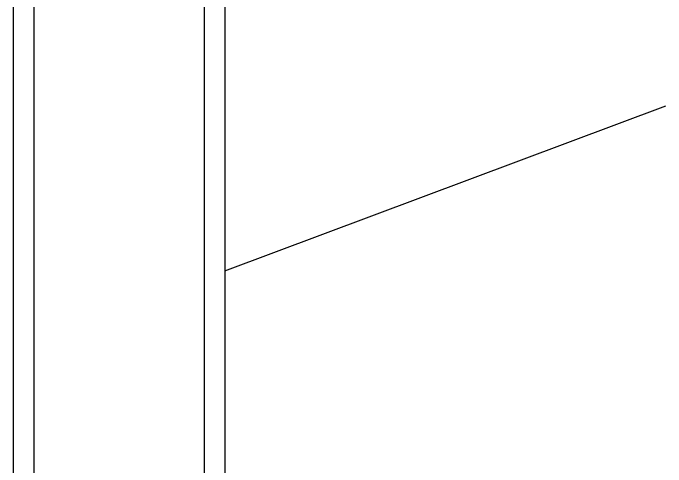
# Model space of a CAD drawing. Extents: x 1031190 to 1725648, y 733081 to 1571294.
# Drawn here: x 1147563 to 1149067, y 1251515 to 1252560 of the extents above; entities that cross this region are included whole.
import ezdxf

# ---------------------------------------------------------------- set-up
doc = ezdxf.new("R2010")
doc.units = 0
doc.header["$LTSCALE"] = 1000
doc.header["$MEASUREMENT"] = 0
doc.styles.get("Standard").update_dxf_attribs({"font": 'gbenor.shx', "bigfont": 'gbcbig.shx'})
doc.dimstyles.get("Standard").update_dxf_attribs({"dimtxt": 0.18, "dimasz": 0.18, "dimexe": 0.18, "dimexo": 0.0625, "dimgap": 0.09, "dimtad": 0, "dimtih": 1, "dimtoh": 1, "dimdec": 4, "dimzin": 0, "dimdsep": 46, "dimtxsty": 'Standard', "dimcen": 0.09, "dimadec": 0, "dimazin": 0, "dimtfac": 1, "dimtdec": 4, "dimtofl": 0, "dimtmove": 0, "dimatfit": 3, "dimfxl": 0, "dimtolj": 1, "dimtzin": 0, "dimarcsym": 0})

msp = doc.modelspace()

# ---------------------------------------------------------------- linework, layer by layer
at = {"linetype": 'Continuous'}
for p, q in [((1147562.8, 1253389.7), (1147562.8, 1249424.6)), ((1147610.4, 1253389.7), (1147610.4, 1249424.6)), ((1148003.3, 1253389.7), (1148003.3, 1249424.6)), ((1148051, 1253389.7), (1148051, 1249424.6))]:
    msp.add_line(p, q, dxfattribs=at)

# ---------------------------------------------------------------- leaders
msp.add_leader([(1148051, 1251966.8), (1149067.2, 1252346.5)], dimstyle='Standard', override={"dimgap": 20, "dimtad": 0})

doc.saveas('drawing.dxf')
